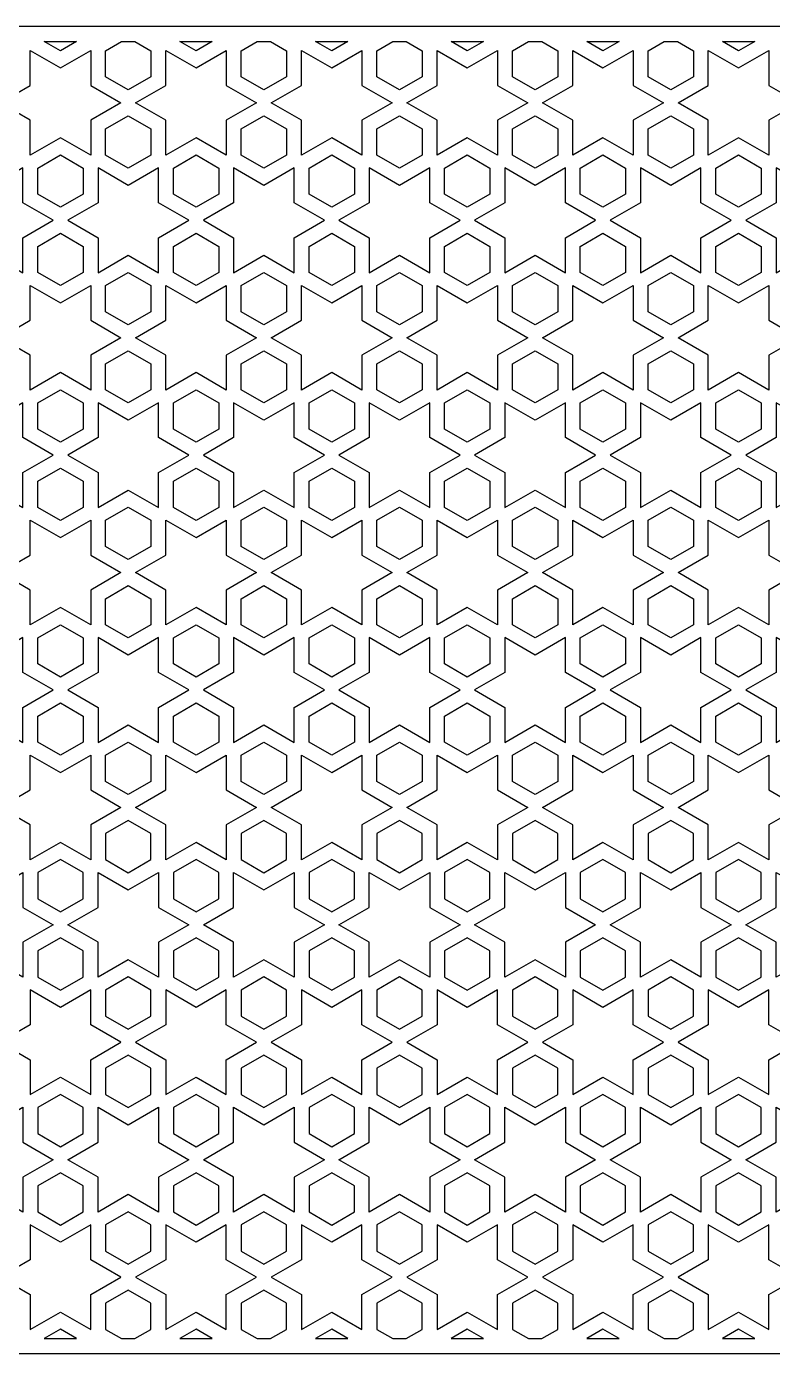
# Model space of a CAD drawing. Header units: millimetres. Extents: x 5583 to 9833, y 3199 to 4979.
# Drawn here: x 6662 to 7663, y 3199 to 4979 of the extents above; entities that cross this region are included whole.
import ezdxf

# ---------------------------------------------------------------- set-up
doc = ezdxf.new("R2010")
doc.units = ezdxf.units.MM
doc.layers.add('Layer 01', color=1, linetype='Continuous')

msp = doc.modelspace()

# ---------------------------------------------------------------- linework, layer by layer
at = {"layer": 'Layer 01'}
for points in [[(5583, 3199.1), (9833, 3199.1), (9833, 4979.1), (5583, 4979.1)], [(6729.2, 4959.1), (6707.6, 4946.6), (6686, 4959.1)], [(6807.6, 4959.1), (6828.9, 4946.7), (6828.9, 4911.7), (6798.6, 4894.1), (6768.2, 4911.7), (6768.2, 4946.7), (6789.6, 4959.1)], [(6911.1, 4959.1), (6889.5, 4946.6), (6867.9, 4959.1)], [(6989.4, 4959.1), (7010.8, 4946.7), (7010.8, 4911.7), (6980.5, 4894.1), (6950.1, 4911.7), (6950.1, 4946.7), (6971.5, 4959.1)], [(7093, 4959.1), (7071.4, 4946.6), (7049.8, 4959.1)], [(7171.3, 4959.1), (7192.7, 4946.7), (7192.7, 4911.7), (7162.3, 4894.1), (7132, 4911.7), (7132, 4946.7), (7153.4, 4959.1)], [(7274.9, 4959.1), (7253.3, 4946.6), (7231.7, 4959.1)], [(7353.2, 4959.1), (7374.6, 4946.7), (7374.6, 4911.7), (7344.2, 4894.1), (7313.9, 4911.7), (7313.9, 4946.7), (7335.3, 4959.1)], [(7456.8, 4959.1), (7435.2, 4946.6), (7413.6, 4959.1)], [(7535.1, 4959.1), (7556.5, 4946.7), (7556.5, 4911.7), (7526.1, 4894.1), (7495.7, 4911.7), (7495.7, 4946.7), (7517.1, 4959.1)], [(7638.7, 4959.1), (7617.1, 4946.6), (7595.5, 4959.1)], [(6707.6, 4829.9), (6667.1, 4806.4), (6667.1, 4853.3), (6626.5, 4876.7), (6667.1, 4900.1), (6667.1, 4947), (6707.6, 4923.5), (6748.2, 4947), (6748.2, 4900.1), (6788.8, 4876.7), (6748.2, 4853.3), (6748.2, 4806.4)], [(6889.5, 4829.9), (6848.9, 4806.4), (6848.9, 4853.3), (6808.4, 4876.7), (6848.9, 4900.1), (6848.9, 4947), (6889.5, 4923.5), (6930.1, 4947), (6930.1, 4900.1), (6970.6, 4876.7), (6930.1, 4853.3), (6930.1, 4806.4)], [(7071.4, 4829.9), (7030.8, 4806.4), (7030.8, 4853.3), (6990.3, 4876.7), (7030.8, 4900.1), (7030.8, 4947), (7071.4, 4923.5), (7112, 4947), (7112, 4900.1), (7152.5, 4876.7), (7112, 4853.3), (7112, 4806.4)], [(7253.3, 4829.9), (7212.7, 4806.4), (7212.7, 4853.3), (7172.2, 4876.7), (7212.7, 4900.1), (7212.7, 4947), (7253.3, 4923.5), (7293.9, 4947), (7293.9, 4900.1), (7334.4, 4876.7), (7293.9, 4853.3), (7293.9, 4806.4)], [(7435.2, 4829.9), (7394.6, 4806.4), (7394.6, 4853.3), (7354, 4876.7), (7394.6, 4900.1), (7394.6, 4947), (7435.2, 4923.5), (7475.7, 4947), (7475.7, 4900.1), (7516.3, 4876.7), (7475.7, 4853.3), (7475.7, 4806.4)], [(7617.1, 4829.9), (7576.5, 4806.4), (7576.5, 4853.3), (7535.9, 4876.7), (7576.5, 4900.1), (7576.5, 4947), (7617.1, 4923.5), (7657.6, 4947), (7657.6, 4900.1), (7698.2, 4876.7), (7657.6, 4853.3), (7657.6, 4806.4)], [(6798.6, 4789.1), (6768.2, 4806.6), (6768.2, 4841.7), (6798.6, 4859.3), (6828.9, 4841.7), (6828.9, 4806.6)], [(6980.5, 4789.1), (6950.1, 4806.6), (6950.1, 4841.7), (6980.5, 4859.3), (7010.8, 4841.7), (7010.8, 4806.6)], [(7162.3, 4789.1), (7132, 4806.6), (7132, 4841.7), (7162.3, 4859.3), (7192.7, 4841.7), (7192.7, 4806.6)], [(7344.2, 4789.1), (7313.9, 4806.6), (7313.9, 4841.7), (7344.2, 4859.3), (7374.6, 4841.7), (7374.6, 4806.6)], [(7526.1, 4789.1), (7495.7, 4806.6), (7495.7, 4841.7), (7526.1, 4859.3), (7556.5, 4841.7), (7556.5, 4806.6)], [(6707.6, 4806.8), (6738, 4789.2), (6738, 4754.1), (6707.6, 4736.6), (6677.2, 4754.1), (6677.2, 4789.2)], [(6889.5, 4806.8), (6919.9, 4789.2), (6919.9, 4754.1), (6889.5, 4736.6), (6859.1, 4754.1), (6859.1, 4789.2)], [(7071.4, 4806.8), (7101.8, 4789.2), (7101.8, 4754.1), (7071.4, 4736.6), (7041, 4754.1), (7041, 4789.2)], [(7253.3, 4806.8), (7283.7, 4789.2), (7283.7, 4754.1), (7253.3, 4736.6), (7222.9, 4754.1), (7222.9, 4789.2)], [(7435.2, 4806.8), (7465.6, 4789.2), (7465.6, 4754.1), (7435.2, 4736.6), (7404.8, 4754.1), (7404.8, 4789.2)], [(7617.1, 4806.8), (7647.4, 4789.2), (7647.4, 4754.1), (7617.1, 4736.6), (7586.7, 4754.1), (7586.7, 4789.2)], [(6657.2, 4789.4), (6616.7, 4766), (6576.1, 4789.4), (6576.1, 4742.6), (6535.5, 4719.2), (6576.1, 4695.8), (6576.1, 4648.9), (6616.7, 4672.3), (6657.2, 4648.9), (6657.2, 4695.8), (6697.8, 4719.2), (6657.2, 4742.6)], [(6839.1, 4789.4), (6798.6, 4766), (6758, 4789.4), (6758, 4742.6), (6717.4, 4719.2), (6758, 4695.8), (6758, 4648.9), (6798.6, 4672.3), (6839.1, 4648.9), (6839.1, 4695.8), (6879.7, 4719.2), (6839.1, 4742.6)], [(7021, 4789.4), (6980.5, 4766), (6939.9, 4789.4), (6939.9, 4742.6), (6899.3, 4719.2), (6939.9, 4695.8), (6939.9, 4648.9), (6980.5, 4672.3), (7021, 4648.9), (7021, 4695.8), (7061.6, 4719.2), (7021, 4742.6)], [(7202.9, 4789.4), (7162.3, 4766), (7121.8, 4789.4), (7121.8, 4742.6), (7081.2, 4719.2), (7121.8, 4695.8), (7121.8, 4648.9), (7162.3, 4672.3), (7202.9, 4648.9), (7202.9, 4695.8), (7243.5, 4719.2), (7202.9, 4742.6)], [(7384.8, 4789.4), (7344.2, 4766), (7303.7, 4789.4), (7303.7, 4742.6), (7263.1, 4719.2), (7303.7, 4695.8), (7303.7, 4648.9), (7344.2, 4672.3), (7384.8, 4648.9), (7384.8, 4695.8), (7425.4, 4719.2), (7384.8, 4742.6)], [(7566.7, 4789.4), (7526.1, 4766), (7485.6, 4789.4), (7485.6, 4742.6), (7445, 4719.2), (7485.6, 4695.8), (7485.6, 4648.9), (7526.1, 4672.3), (7566.7, 4648.9), (7566.7, 4695.8), (7607.3, 4719.2), (7566.7, 4742.6)], [(7748.6, 4789.4), (7708, 4766), (7667.4, 4789.4), (7667.4, 4742.6), (7626.9, 4719.2), (7667.4, 4695.8), (7667.4, 4648.9), (7708, 4672.3), (7748.6, 4648.9), (7748.6, 4695.8), (7789.1, 4719.2), (7748.6, 4742.6)], [(6707.6, 4701.7), (6738, 4684.2), (6738, 4649.1), (6707.6, 4631.6), (6677.2, 4649.1), (6677.2, 4684.2)], [(6889.5, 4631.6), (6859.1, 4649.1), (6859.1, 4684.2), (6889.5, 4701.7), (6919.9, 4684.2), (6919.9, 4649.1)], [(7071.4, 4631.6), (7041, 4649.1), (7041, 4684.2), (7071.4, 4701.7), (7101.8, 4684.2), (7101.8, 4649.1)], [(7253.3, 4631.6), (7222.9, 4649.1), (7222.9, 4684.2), (7253.3, 4701.7), (7283.7, 4684.2), (7283.7, 4649.1)], [(7435.2, 4701.7), (7465.6, 4684.2), (7465.6, 4649.1), (7435.2, 4631.6), (7404.8, 4649.1), (7404.8, 4684.2)], [(7617.1, 4631.6), (7586.7, 4649.1), (7586.7, 4684.2), (7617.1, 4701.7), (7647.4, 4684.2), (7647.4, 4649.1)], [(6798.6, 4649.2), (6828.9, 4631.7), (6828.9, 4596.6), (6798.6, 4579.1), (6768.2, 4596.6), (6768.2, 4631.7)], [(6980.5, 4649.2), (7010.8, 4631.7), (7010.8, 4596.6), (6980.5, 4579.1), (6950.1, 4596.6), (6950.1, 4631.7)], [(7162.3, 4649.2), (7192.7, 4631.7), (7192.7, 4596.6), (7162.3, 4579.1), (7132, 4596.6), (7132, 4631.7)], [(7344.2, 4649.2), (7374.6, 4631.7), (7374.6, 4596.6), (7344.2, 4579.1), (7313.9, 4596.6), (7313.9, 4631.7)], [(7526.1, 4649.2), (7556.5, 4631.7), (7556.5, 4596.6), (7526.1, 4579.1), (7495.7, 4596.6), (7495.7, 4631.7)], [(6707.6, 4514.8), (6667.1, 4491.4), (6667.1, 4538.2), (6626.5, 4561.7), (6667.1, 4585.1), (6667.1, 4631.9), (6707.6, 4608.5), (6748.2, 4631.9), (6748.2, 4585.1), (6788.8, 4561.7), (6748.2, 4538.2), (6748.2, 4491.4)], [(6889.5, 4514.8), (6848.9, 4491.4), (6848.9, 4538.2), (6808.4, 4561.7), (6848.9, 4585.1), (6848.9, 4631.9), (6889.5, 4608.5), (6930.1, 4631.9), (6930.1, 4585.1), (6970.6, 4561.7), (6930.1, 4538.2), (6930.1, 4491.4)], [(7071.4, 4514.8), (7030.8, 4491.4), (7030.8, 4538.2), (6990.3, 4561.7), (7030.8, 4585.1), (7030.8, 4631.9), (7071.4, 4608.5), (7112, 4631.9), (7112, 4585.1), (7152.5, 4561.7), (7112, 4538.2), (7112, 4491.4)], [(7253.3, 4514.8), (7212.7, 4491.4), (7212.7, 4538.2), (7172.2, 4561.7), (7212.7, 4585.1), (7212.7, 4631.9), (7253.3, 4608.5), (7293.9, 4631.9), (7293.9, 4585.1), (7334.4, 4561.7), (7293.9, 4538.2), (7293.9, 4491.4)], [(7435.2, 4514.8), (7394.6, 4491.4), (7394.6, 4538.2), (7354, 4561.7), (7394.6, 4585.1), (7394.6, 4631.9), (7435.2, 4608.5), (7475.7, 4631.9), (7475.7, 4585.1), (7516.3, 4561.7), (7475.7, 4538.2), (7475.7, 4491.4)], [(7617.1, 4514.8), (7576.5, 4491.4), (7576.5, 4538.2), (7535.9, 4561.7), (7576.5, 4585.1), (7576.5, 4631.9), (7617.1, 4608.5), (7657.6, 4631.9), (7657.6, 4585.1), (7698.2, 4561.7), (7657.6, 4538.2), (7657.6, 4491.4)], [(6798.6, 4474.1), (6768.2, 4491.6), (6768.2, 4526.7), (6798.6, 4544.2), (6828.9, 4526.7), (6828.9, 4491.6)], [(6980.5, 4474.1), (6950.1, 4491.6), (6950.1, 4526.7), (6980.5, 4544.2), (7010.8, 4526.7), (7010.8, 4491.6)], [(7162.3, 4474.1), (7132, 4491.6), (7132, 4526.7), (7162.3, 4544.2), (7192.7, 4526.7), (7192.7, 4491.6)], [(7344.2, 4474.1), (7313.9, 4491.6), (7313.9, 4526.7), (7344.2, 4544.2), (7374.6, 4526.7), (7374.6, 4491.6)], [(7526.1, 4474.1), (7495.7, 4491.6), (7495.7, 4526.7), (7526.1, 4544.2), (7556.5, 4526.7), (7556.5, 4491.6)], [(6707.6, 4491.7), (6738, 4474.2), (6738, 4439.1), (6707.6, 4421.6), (6677.2, 4439.1), (6677.2, 4474.2)], [(6889.5, 4491.7), (6919.9, 4474.2), (6919.9, 4439.1), (6889.5, 4421.6), (6859.1, 4439.1), (6859.1, 4474.2)], [(7071.4, 4491.7), (7101.8, 4474.2), (7101.8, 4439.1), (7071.4, 4421.6), (7041, 4439.1), (7041, 4474.2)], [(7253.3, 4491.7), (7283.7, 4474.2), (7283.7, 4439.1), (7253.3, 4421.6), (7222.9, 4439.1), (7222.9, 4474.2)], [(7435.2, 4421.6), (7404.8, 4439.1), (7404.8, 4474.2), (7435.2, 4491.7), (7465.6, 4474.2), (7465.6, 4439.1)], [(7617.1, 4491.7), (7647.4, 4474.2), (7647.4, 4439.1), (7617.1, 4421.6), (7586.7, 4439.1), (7586.7, 4474.2)], [(6657.2, 4474.4), (6616.7, 4451), (6576.1, 4474.4), (6576.1, 4427.6), (6535.5, 4404.1), (6576.1, 4380.7), (6576.1, 4333.9), (6616.7, 4357.3), (6657.2, 4333.9), (6657.2, 4380.7), (6697.8, 4404.1), (6657.2, 4427.6)], [(6839.1, 4474.4), (6798.6, 4451), (6758, 4474.4), (6758, 4427.6), (6717.4, 4404.1), (6758, 4380.7), (6758, 4333.9), (6798.6, 4357.3), (6839.1, 4333.9), (6839.1, 4380.7), (6879.7, 4404.1), (6839.1, 4427.6)], [(7021, 4474.4), (6980.5, 4451), (6939.9, 4474.4), (6939.9, 4427.6), (6899.3, 4404.1), (6939.9, 4380.7), (6939.9, 4333.9), (6980.5, 4357.3), (7021, 4333.9), (7021, 4380.7), (7061.6, 4404.1), (7021, 4427.6)], [(7202.9, 4474.4), (7162.3, 4451), (7121.8, 4474.4), (7121.8, 4427.6), (7081.2, 4404.1), (7121.8, 4380.7), (7121.8, 4333.9), (7162.3, 4357.3), (7202.9, 4333.9), (7202.9, 4380.7), (7243.5, 4404.1), (7202.9, 4427.6)], [(7384.8, 4474.4), (7344.2, 4451), (7303.7, 4474.4), (7303.7, 4427.6), (7263.1, 4404.1), (7303.7, 4380.7), (7303.7, 4333.9), (7344.2, 4357.3), (7384.8, 4333.9), (7384.8, 4380.7), (7425.4, 4404.1), (7384.8, 4427.6)], [(7566.7, 4474.4), (7526.1, 4451), (7485.6, 4474.4), (7485.6, 4427.6), (7445, 4404.1), (7485.6, 4380.7), (7485.6, 4333.9), (7526.1, 4357.3), (7566.7, 4333.9), (7566.7, 4380.7), (7607.3, 4404.1), (7566.7, 4427.6)], [(7748.6, 4474.4), (7708, 4451), (7667.4, 4474.4), (7667.4, 4427.6), (7626.9, 4404.1), (7667.4, 4380.7), (7667.4, 4333.9), (7708, 4357.3), (7748.6, 4333.9), (7748.6, 4380.7), (7789.1, 4404.1), (7748.6, 4427.6)], [(6707.6, 4386.7), (6738, 4369.2), (6738, 4334.1), (6707.6, 4316.5), (6677.2, 4334.1), (6677.2, 4369.2)], [(6889.5, 4316.5), (6859.1, 4334.1), (6859.1, 4369.2), (6889.5, 4386.7), (6919.9, 4369.2), (6919.9, 4334.1)], [(7071.4, 4316.5), (7041, 4334.1), (7041, 4369.2), (7071.4, 4386.7), (7101.8, 4369.2), (7101.8, 4334.1)], [(7253.3, 4316.5), (7222.9, 4334.1), (7222.9, 4369.2), (7253.3, 4386.7), (7283.7, 4369.2), (7283.7, 4334.1)], [(7435.2, 4386.7), (7465.6, 4369.2), (7465.6, 4334.1), (7435.2, 4316.5), (7404.8, 4334.1), (7404.8, 4369.2)], [(7617.1, 4316.5), (7586.7, 4334.1), (7586.7, 4369.2), (7617.1, 4386.7), (7647.4, 4369.2), (7647.4, 4334.1)], [(6798.6, 4334.2), (6828.9, 4316.7), (6828.9, 4281.6), (6798.6, 4264), (6768.2, 4281.6), (6768.2, 4316.7)], [(6980.5, 4334.2), (7010.8, 4316.7), (7010.8, 4281.6), (6980.5, 4264), (6950.1, 4281.6), (6950.1, 4316.7)], [(7162.3, 4334.2), (7192.7, 4316.7), (7192.7, 4281.6), (7162.3, 4264), (7132, 4281.6), (7132, 4316.7)], [(7344.2, 4334.2), (7374.6, 4316.7), (7374.6, 4281.6), (7344.2, 4264), (7313.9, 4281.6), (7313.9, 4316.7)], [(7526.1, 4334.2), (7556.5, 4316.7), (7556.5, 4281.6), (7526.1, 4264), (7495.7, 4281.6), (7495.7, 4316.7)], [(6707.6, 4199.8), (6667.1, 4176.3), (6667.1, 4223.2), (6626.5, 4246.6), (6667.1, 4270), (6667.1, 4316.9), (6707.6, 4293.5), (6748.2, 4316.9), (6748.2, 4270), (6788.8, 4246.6), (6748.2, 4223.2), (6748.2, 4176.3)], [(6889.5, 4293.5), (6930.1, 4316.9), (6930.1, 4270), (6970.6, 4246.6), (6930.1, 4223.2), (6930.1, 4176.3), (6889.5, 4199.8), (6848.9, 4176.3), (6848.9, 4223.2), (6808.4, 4246.6), (6848.9, 4270), (6848.9, 4316.9)], [(7071.4, 4199.8), (7030.8, 4176.3), (7030.8, 4223.2), (6990.3, 4246.6), (7030.8, 4270), (7030.8, 4316.9), (7071.4, 4293.5), (7112, 4316.9), (7112, 4270), (7152.5, 4246.6), (7112, 4223.2), (7112, 4176.3)], [(7253.3, 4199.8), (7212.7, 4176.3), (7212.7, 4223.2), (7172.2, 4246.6), (7212.7, 4270), (7212.7, 4316.9), (7253.3, 4293.5), (7293.9, 4316.9), (7293.9, 4270), (7334.4, 4246.6), (7293.9, 4223.2), (7293.9, 4176.3)], [(7435.2, 4199.8), (7394.6, 4176.3), (7394.6, 4223.2), (7354, 4246.6), (7394.6, 4270), (7394.6, 4316.9), (7435.2, 4293.5), (7475.7, 4316.9), (7475.7, 4270), (7516.3, 4246.6), (7475.7, 4223.2), (7475.7, 4176.3)], [(7617.1, 4293.5), (7657.6, 4316.9), (7657.6, 4270), (7698.2, 4246.6), (7657.6, 4223.2), (7657.6, 4176.3), (7617.1, 4199.8), (7576.5, 4176.3), (7576.5, 4223.2), (7535.9, 4246.6), (7576.5, 4270), (7576.5, 4316.9)], [(6798.6, 4159), (6768.2, 4176.6), (6768.2, 4211.6), (6798.6, 4229.2), (6828.9, 4211.6), (6828.9, 4176.6)], [(6980.5, 4159), (6950.1, 4176.6), (6950.1, 4211.6), (6980.5, 4229.2), (7010.8, 4211.6), (7010.8, 4176.6)], [(7162.3, 4159), (7132, 4176.6), (7132, 4211.6), (7162.3, 4229.2), (7192.7, 4211.6), (7192.7, 4176.6)], [(7344.2, 4159), (7313.9, 4176.6), (7313.9, 4211.6), (7344.2, 4229.2), (7374.6, 4211.6), (7374.6, 4176.6)], [(7526.1, 4159), (7495.7, 4176.6), (7495.7, 4211.6), (7526.1, 4229.2), (7556.5, 4211.6), (7556.5, 4176.6)], [(6707.6, 4106.5), (6677.2, 4124.1), (6677.2, 4159.1), (6707.6, 4176.7), (6738, 4159.1), (6738, 4124.1)], [(6889.5, 4106.5), (6859.1, 4124.1), (6859.1, 4159.1), (6889.5, 4176.7), (6919.9, 4159.1), (6919.9, 4124.1)], [(7071.4, 4176.7), (7101.8, 4159.1), (7101.8, 4124.1), (7071.4, 4106.5), (7041, 4124.1), (7041, 4159.1)], [(7253.3, 4176.7), (7283.7, 4159.1), (7283.7, 4124.1), (7253.3, 4106.5), (7222.9, 4124.1), (7222.9, 4159.1)], [(7435.2, 4176.7), (7465.6, 4159.1), (7465.6, 4124.1), (7435.2, 4106.5), (7404.8, 4124.1), (7404.8, 4159.1)], [(7617.1, 4106.5), (7586.7, 4124.1), (7586.7, 4159.1), (7617.1, 4176.7), (7647.4, 4159.1), (7647.4, 4124.1)], [(6657.2, 4159.4), (6616.7, 4135.9), (6576.1, 4159.4), (6576.1, 4112.5), (6535.5, 4089.1), (6576.1, 4065.7), (6576.1, 4018.8), (6616.7, 4042.2), (6657.2, 4018.8), (6657.2, 4065.7), (6697.8, 4089.1), (6657.2, 4112.5)], [(6839.1, 4159.4), (6798.6, 4135.9), (6758, 4159.4), (6758, 4112.5), (6717.4, 4089.1), (6758, 4065.7), (6758, 4018.8), (6798.6, 4042.2), (6839.1, 4018.8), (6839.1, 4065.7), (6879.7, 4089.1), (6839.1, 4112.5)], [(7021, 4159.4), (6980.5, 4135.9), (6939.9, 4159.4), (6939.9, 4112.5), (6899.3, 4089.1), (6939.9, 4065.7), (6939.9, 4018.8), (6980.5, 4042.2), (7021, 4018.8), (7021, 4065.7), (7061.6, 4089.1), (7021, 4112.5)], [(7202.9, 4159.4), (7162.3, 4135.9), (7121.8, 4159.4), (7121.8, 4112.5), (7081.2, 4089.1), (7121.8, 4065.7), (7121.8, 4018.8), (7162.3, 4042.2), (7202.9, 4018.8), (7202.9, 4065.7), (7243.5, 4089.1), (7202.9, 4112.5)], [(7384.8, 4159.4), (7344.2, 4135.9), (7303.7, 4159.4), (7303.7, 4112.5), (7263.1, 4089.1), (7303.7, 4065.7), (7303.7, 4018.8), (7344.2, 4042.2), (7384.8, 4018.8), (7384.8, 4065.7), (7425.4, 4089.1), (7384.8, 4112.5)], [(7566.7, 4159.4), (7526.1, 4135.9), (7485.6, 4159.4), (7485.6, 4112.5), (7445, 4089.1), (7485.6, 4065.7), (7485.6, 4018.8), (7526.1, 4042.2), (7566.7, 4018.8), (7566.7, 4065.7), (7607.3, 4089.1), (7566.7, 4112.5)], [(7748.6, 4159.4), (7708, 4135.9), (7667.4, 4159.4), (7667.4, 4112.5), (7626.9, 4089.1), (7667.4, 4065.7), (7667.4, 4018.8), (7708, 4042.2), (7748.6, 4018.8), (7748.6, 4065.7), (7789.1, 4089.1), (7748.6, 4112.5)], [(6707.6, 4071.7), (6738, 4054.1), (6738, 4019), (6707.6, 4001.5), (6677.2, 4019), (6677.2, 4054.1)], [(6889.5, 4001.5), (6859.1, 4019), (6859.1, 4054.1), (6889.5, 4071.7), (6919.9, 4054.1), (6919.9, 4019)], [(7071.4, 4001.5), (7041, 4019), (7041, 4054.1), (7071.4, 4071.7), (7101.8, 4054.1), (7101.8, 4019)], [(7253.3, 4001.5), (7222.9, 4019), (7222.9, 4054.1), (7253.3, 4071.7), (7283.7, 4054.1), (7283.7, 4019)], [(7435.2, 4071.7), (7465.6, 4054.1), (7465.6, 4019), (7435.2, 4001.5), (7404.8, 4019), (7404.8, 4054.1)], [(7617.1, 4001.5), (7586.7, 4019), (7586.7, 4054.1), (7617.1, 4071.7), (7647.4, 4054.1), (7647.4, 4019)], [(6798.6, 4019.2), (6828.9, 4001.6), (6828.9, 3966.5), (6798.6, 3949), (6768.2, 3966.5), (6768.2, 4001.6)], [(6980.5, 4019.2), (7010.8, 4001.6), (7010.8, 3966.5), (6980.5, 3949), (6950.1, 3966.5), (6950.1, 4001.6)], [(7162.3, 4019.2), (7192.7, 4001.6), (7192.7, 3966.5), (7162.3, 3949), (7132, 3966.5), (7132, 4001.6)], [(7344.2, 4019.2), (7374.6, 4001.6), (7374.6, 3966.5), (7344.2, 3949), (7313.9, 3966.5), (7313.9, 4001.6)], [(7526.1, 4019.2), (7556.5, 4001.6), (7556.5, 3966.5), (7526.1, 3949), (7495.7, 3966.5), (7495.7, 4001.6)], [(6707.6, 3978.4), (6748.2, 4001.8), (6748.2, 3955), (6788.8, 3931.6), (6748.2, 3908.2), (6748.2, 3861.3), (6707.6, 3884.7), (6667.1, 3861.3), (6667.1, 3908.2), (6626.5, 3931.6), (6667.1, 3955), (6667.1, 4001.8)], [(6970.6, 3931.6), (6930.1, 3908.2), (6930.1, 3861.3), (6889.5, 3884.7), (6848.9, 3861.3), (6848.9, 3908.2), (6808.4, 3931.6), (6848.9, 3955), (6848.9, 4001.8), (6889.5, 3978.4), (6930.1, 4001.8), (6930.1, 3955)], [(7152.5, 3931.6), (7112, 3908.2), (7112, 3861.3), (7071.4, 3884.7), (7030.8, 3861.3), (7030.8, 3908.2), (6990.3, 3931.6), (7030.8, 3955), (7030.8, 4001.8), (7071.4, 3978.4), (7112, 4001.8), (7112, 3955)], [(7172.2, 3931.6), (7212.7, 3955), (7212.7, 4001.8), (7253.3, 3978.4), (7293.9, 4001.8), (7293.9, 3955), (7334.4, 3931.6), (7293.9, 3908.2), (7293.9, 3861.3), (7253.3, 3884.7), (7212.7, 3861.3), (7212.7, 3908.2)], [(7435.2, 3978.4), (7475.7, 4001.8), (7475.7, 3955), (7516.3, 3931.6), (7475.7, 3908.2), (7475.7, 3861.3), (7435.2, 3884.7), (7394.6, 3861.3), (7394.6, 3908.2), (7354, 3931.6), (7394.6, 3955), (7394.6, 4001.8)], [(7535.9, 3931.6), (7576.5, 3955), (7576.5, 4001.8), (7617.1, 3978.4), (7657.6, 4001.8), (7657.6, 3955), (7698.2, 3931.6), (7657.6, 3908.2), (7657.6, 3861.3), (7617.1, 3884.7), (7576.5, 3861.3), (7576.5, 3908.2)], [(6798.6, 3844), (6828.9, 3861.5), (6828.9, 3896.6), (6798.6, 3914.1), (6768.2, 3896.6), (6768.2, 3861.5)], [(6980.5, 3844), (7010.8, 3861.5), (7010.8, 3896.6), (6980.5, 3914.1), (6950.1, 3896.6), (6950.1, 3861.5)], [(7162.3, 3844), (7192.7, 3861.5), (7192.7, 3896.6), (7162.3, 3914.1), (7132, 3896.6), (7132, 3861.5)], [(7344.2, 3844), (7374.6, 3861.5), (7374.6, 3896.6), (7344.2, 3914.1), (7313.9, 3896.6), (7313.9, 3861.5)], [(7526.1, 3844), (7556.5, 3861.5), (7556.5, 3896.6), (7526.1, 3914.1), (7495.7, 3896.6), (7495.7, 3861.5)], [(6707.6, 3791.5), (6738, 3809), (6738, 3844.1), (6707.6, 3861.6), (6677.2, 3844.1), (6677.2, 3809)], [(6889.5, 3861.6), (6859.1, 3844.1), (6859.1, 3809), (6889.5, 3791.5), (6919.9, 3809), (6919.9, 3844.1)], [(7071.4, 3861.6), (7041, 3844.1), (7041, 3809), (7071.4, 3791.5), (7101.8, 3809), (7101.8, 3844.1)], [(7253.3, 3861.6), (7222.9, 3844.1), (7222.9, 3809), (7253.3, 3791.5), (7283.7, 3809), (7283.7, 3844.1)], [(7435.2, 3791.5), (7465.6, 3809), (7465.6, 3844.1), (7435.2, 3861.6), (7404.8, 3844.1), (7404.8, 3809)], [(7617.1, 3861.6), (7586.7, 3844.1), (7586.7, 3809), (7617.1, 3791.5), (7647.4, 3809), (7647.4, 3844.1)], [(6657.2, 3703.8), (6616.7, 3727.2), (6576.1, 3703.8), (6576.1, 3750.6), (6535.5, 3774.1), (6576.1, 3797.5), (6576.1, 3844.3), (6616.7, 3820.9), (6657.2, 3844.3), (6657.2, 3797.5), (6697.8, 3774.1), (6657.2, 3750.6)], [(6839.1, 3703.8), (6798.6, 3727.2), (6758, 3703.8), (6758, 3750.6), (6717.4, 3774.1), (6758, 3797.5), (6758, 3844.3), (6798.6, 3820.9), (6839.1, 3844.3), (6839.1, 3797.5), (6879.7, 3774.1), (6839.1, 3750.6)], [(7021, 3703.8), (6980.5, 3727.2), (6939.9, 3703.8), (6939.9, 3750.6), (6899.3, 3774.1), (6939.9, 3797.5), (6939.9, 3844.3), (6980.5, 3820.9), (7021, 3844.3), (7021, 3797.5), (7061.6, 3774.1), (7021, 3750.6)], [(7202.9, 3703.8), (7162.3, 3727.2), (7121.8, 3703.8), (7121.8, 3750.6), (7081.2, 3774.1), (7121.8, 3797.5), (7121.8, 3844.3), (7162.3, 3820.9), (7202.9, 3844.3), (7202.9, 3797.5), (7243.5, 3774.1), (7202.9, 3750.6)], [(7384.8, 3703.8), (7344.2, 3727.2), (7303.7, 3703.8), (7303.7, 3750.6), (7263.1, 3774.1), (7303.7, 3797.5), (7303.7, 3844.3), (7344.2, 3820.9), (7384.8, 3844.3), (7384.8, 3797.5), (7425.4, 3774.1), (7384.8, 3750.6)], [(7566.7, 3703.8), (7526.1, 3727.2), (7485.6, 3703.8), (7485.6, 3750.6), (7445, 3774.1), (7485.6, 3797.5), (7485.6, 3844.3), (7526.1, 3820.9), (7566.7, 3844.3), (7566.7, 3797.5), (7607.3, 3774.1), (7566.7, 3750.6)], [(7748.6, 3703.8), (7708, 3727.2), (7667.4, 3703.8), (7667.4, 3750.6), (7626.9, 3774.1), (7667.4, 3797.5), (7667.4, 3844.3), (7708, 3820.9), (7748.6, 3844.3), (7748.6, 3797.5), (7789.1, 3774.1), (7748.6, 3750.6)], [(6707.6, 3756.6), (6677.2, 3739.1), (6677.2, 3704), (6707.6, 3686.5), (6738, 3704), (6738, 3739.1)], [(6889.5, 3756.6), (6859.1, 3739.1), (6859.1, 3704), (6889.5, 3686.5), (6919.9, 3704), (6919.9, 3739.1)], [(7071.4, 3686.5), (7101.8, 3704), (7101.8, 3739.1), (7071.4, 3756.6), (7041, 3739.1), (7041, 3704)], [(7253.3, 3686.5), (7283.7, 3704), (7283.7, 3739.1), (7253.3, 3756.6), (7222.9, 3739.1), (7222.9, 3704)], [(7435.2, 3686.5), (7465.6, 3704), (7465.6, 3739.1), (7435.2, 3756.6), (7404.8, 3739.1), (7404.8, 3704)], [(7617.1, 3756.6), (7586.7, 3739.1), (7586.7, 3704), (7617.1, 3686.5), (7647.4, 3704), (7647.4, 3739.1)], [(6798.6, 3704.1), (6768.2, 3686.6), (6768.2, 3651.5), (6798.6, 3634), (6828.9, 3651.5), (6828.9, 3686.6)], [(6980.5, 3704.1), (6950.1, 3686.6), (6950.1, 3651.5), (6980.5, 3634), (7010.8, 3651.5), (7010.8, 3686.6)], [(7162.3, 3704.1), (7132, 3686.6), (7132, 3651.5), (7162.3, 3634), (7192.7, 3651.5), (7192.7, 3686.6)], [(7344.2, 3704.1), (7313.9, 3686.6), (7313.9, 3651.5), (7344.2, 3634), (7374.6, 3651.5), (7374.6, 3686.6)], [(7526.1, 3704.1), (7495.7, 3686.6), (7495.7, 3651.5), (7526.1, 3634), (7556.5, 3651.5), (7556.5, 3686.6)], [(6707.6, 3663.4), (6667.1, 3686.8), (6667.1, 3640), (6626.5, 3616.5), (6667.1, 3593.1), (6667.1, 3546.3), (6707.6, 3569.7), (6748.2, 3546.3), (6748.2, 3593.1), (6788.8, 3616.5), (6748.2, 3640), (6748.2, 3686.8)], [(6889.5, 3569.7), (6930.1, 3546.3), (6930.1, 3593.1), (6970.6, 3616.5), (6930.1, 3640), (6930.1, 3686.8), (6889.5, 3663.4), (6848.9, 3686.8), (6848.9, 3640), (6808.4, 3616.5), (6848.9, 3593.1), (6848.9, 3546.3)], [(7071.4, 3663.4), (7030.8, 3686.8), (7030.8, 3640), (6990.3, 3616.5), (7030.8, 3593.1), (7030.8, 3546.3), (7071.4, 3569.7), (7112, 3546.3), (7112, 3593.1), (7152.5, 3616.5), (7112, 3640), (7112, 3686.8)], [(7253.3, 3663.4), (7212.7, 3686.8), (7212.7, 3640), (7172.2, 3616.5), (7212.7, 3593.1), (7212.7, 3546.3), (7253.3, 3569.7), (7293.9, 3546.3), (7293.9, 3593.1), (7334.4, 3616.5), (7293.9, 3640), (7293.9, 3686.8)], [(7435.2, 3663.4), (7394.6, 3686.8), (7394.6, 3640), (7354, 3616.5), (7394.6, 3593.1), (7394.6, 3546.3), (7435.2, 3569.7), (7475.7, 3546.3), (7475.7, 3593.1), (7516.3, 3616.5), (7475.7, 3640), (7475.7, 3686.8)], [(7617.1, 3569.7), (7657.6, 3546.3), (7657.6, 3593.1), (7698.2, 3616.5), (7657.6, 3640), (7657.6, 3686.8), (7617.1, 3663.4), (7576.5, 3686.8), (7576.5, 3640), (7535.9, 3616.5), (7576.5, 3593.1), (7576.5, 3546.3)], [(6798.6, 3528.9), (6828.9, 3546.5), (6828.9, 3581.6), (6798.6, 3599.1), (6768.2, 3581.6), (6768.2, 3546.5)], [(6980.5, 3528.9), (7010.8, 3546.5), (7010.8, 3581.6), (6980.5, 3599.1), (6950.1, 3581.6), (6950.1, 3546.5)], [(7162.3, 3528.9), (7192.7, 3546.5), (7192.7, 3581.6), (7162.3, 3599.1), (7132, 3581.6), (7132, 3546.5)], [(7344.2, 3528.9), (7374.6, 3546.5), (7374.6, 3581.6), (7344.2, 3599.1), (7313.9, 3581.6), (7313.9, 3546.5)], [(7526.1, 3528.9), (7556.5, 3546.5), (7556.5, 3581.6), (7526.1, 3599.1), (7495.7, 3581.6), (7495.7, 3546.5)], [(6707.6, 3476.4), (6738, 3494), (6738, 3529.1), (6707.6, 3546.6), (6677.2, 3529.1), (6677.2, 3494)], [(6889.5, 3546.6), (6859.1, 3529.1), (6859.1, 3494), (6889.5, 3476.4), (6919.9, 3494), (6919.9, 3529.1)], [(7071.4, 3546.6), (7041, 3529.1), (7041, 3494), (7071.4, 3476.4), (7101.8, 3494), (7101.8, 3529.1)], [(7253.3, 3546.6), (7222.9, 3529.1), (7222.9, 3494), (7253.3, 3476.4), (7283.7, 3494), (7283.7, 3529.1)], [(7435.2, 3476.4), (7465.6, 3494), (7465.6, 3529.1), (7435.2, 3546.6), (7404.8, 3529.1), (7404.8, 3494)], [(7617.1, 3546.6), (7586.7, 3529.1), (7586.7, 3494), (7617.1, 3476.4), (7647.4, 3494), (7647.4, 3529.1)], [(6657.2, 3388.7), (6616.7, 3412.2), (6576.1, 3388.7), (6576.1, 3435.6), (6535.5, 3459), (6576.1, 3482.4), (6576.1, 3529.3), (6616.7, 3505.9), (6657.2, 3529.3), (6657.2, 3482.4), (6697.8, 3459), (6657.2, 3435.6)], [(6839.1, 3388.7), (6798.6, 3412.2), (6758, 3388.7), (6758, 3435.6), (6717.4, 3459), (6758, 3482.4), (6758, 3529.3), (6798.6, 3505.9), (6839.1, 3529.3), (6839.1, 3482.4), (6879.7, 3459), (6839.1, 3435.6)], [(7021, 3388.7), (6980.5, 3412.2), (6939.9, 3388.7), (6939.9, 3435.6), (6899.3, 3459), (6939.9, 3482.4), (6939.9, 3529.3), (6980.5, 3505.9), (7021, 3529.3), (7021, 3482.4), (7061.6, 3459), (7021, 3435.6)], [(7202.9, 3388.7), (7162.3, 3412.2), (7121.8, 3388.7), (7121.8, 3435.6), (7081.2, 3459), (7121.8, 3482.4), (7121.8, 3529.3), (7162.3, 3505.9), (7202.9, 3529.3), (7202.9, 3482.4), (7243.5, 3459), (7202.9, 3435.6)], [(7384.8, 3388.7), (7344.2, 3412.2), (7303.7, 3388.7), (7303.7, 3435.6), (7263.1, 3459), (7303.7, 3482.4), (7303.7, 3529.3), (7344.2, 3505.9), (7384.8, 3529.3), (7384.8, 3482.4), (7425.4, 3459), (7384.8, 3435.6)], [(7566.7, 3388.7), (7526.1, 3412.2), (7485.6, 3388.7), (7485.6, 3435.6), (7445, 3459), (7485.6, 3482.4), (7485.6, 3529.3), (7526.1, 3505.9), (7566.7, 3529.3), (7566.7, 3482.4), (7607.3, 3459), (7566.7, 3435.6)], [(7748.6, 3388.7), (7708, 3412.2), (7667.4, 3388.7), (7667.4, 3435.6), (7626.9, 3459), (7667.4, 3482.4), (7667.4, 3529.3), (7708, 3505.9), (7748.6, 3529.3), (7748.6, 3482.4), (7789.1, 3459), (7748.6, 3435.6)], [(6707.6, 3441.6), (6677.2, 3424), (6677.2, 3389), (6707.6, 3371.4), (6738, 3389), (6738, 3424)], [(6889.5, 3371.4), (6919.9, 3389), (6919.9, 3424), (6889.5, 3441.6), (6859.1, 3424), (6859.1, 3389)], [(7071.4, 3371.4), (7101.8, 3389), (7101.8, 3424), (7071.4, 3441.6), (7041, 3424), (7041, 3389)], [(7253.3, 3371.4), (7283.7, 3389), (7283.7, 3424), (7253.3, 3441.6), (7222.9, 3424), (7222.9, 3389)], [(7435.2, 3441.6), (7404.8, 3424), (7404.8, 3389), (7435.2, 3371.4), (7465.6, 3389), (7465.6, 3424)], [(7617.1, 3371.4), (7647.4, 3389), (7647.4, 3424), (7617.1, 3441.6), (7586.7, 3424), (7586.7, 3389)], [(6798.6, 3389.1), (6768.2, 3371.5), (6768.2, 3336.5), (6798.6, 3318.9), (6828.9, 3336.5), (6828.9, 3371.5)], [(6980.5, 3389.1), (6950.1, 3371.5), (6950.1, 3336.5), (6980.5, 3318.9), (7010.8, 3336.5), (7010.8, 3371.5)], [(7162.3, 3389.1), (7132, 3371.5), (7132, 3336.5), (7162.3, 3318.9), (7192.7, 3336.5), (7192.7, 3371.5)], [(7344.2, 3389.1), (7313.9, 3371.5), (7313.9, 3336.5), (7344.2, 3318.9), (7374.6, 3336.5), (7374.6, 3371.5)], [(7526.1, 3389.1), (7495.7, 3371.5), (7495.7, 3336.5), (7526.1, 3318.9), (7556.5, 3336.5), (7556.5, 3371.5)], [(6707.6, 3348.3), (6667.1, 3371.8), (6667.1, 3324.9), (6626.5, 3301.5), (6667.1, 3278.1), (6667.1, 3231.2), (6707.6, 3254.6), (6748.2, 3231.2), (6748.2, 3278.1), (6788.8, 3301.5), (6748.2, 3324.9), (6748.2, 3371.8)], [(6889.5, 3348.3), (6848.9, 3371.8), (6848.9, 3324.9), (6808.4, 3301.5), (6848.9, 3278.1), (6848.9, 3231.2), (6889.5, 3254.6), (6930.1, 3231.2), (6930.1, 3278.1), (6970.6, 3301.5), (6930.1, 3324.9), (6930.1, 3371.8)], [(7071.4, 3348.3), (7030.8, 3371.8), (7030.8, 3324.9), (6990.3, 3301.5), (7030.8, 3278.1), (7030.8, 3231.2), (7071.4, 3254.6), (7112, 3231.2), (7112, 3278.1), (7152.5, 3301.5), (7112, 3324.9), (7112, 3371.8)], [(7253.3, 3348.3), (7212.7, 3371.8), (7212.7, 3324.9), (7172.2, 3301.5), (7212.7, 3278.1), (7212.7, 3231.2), (7253.3, 3254.6), (7293.9, 3231.2), (7293.9, 3278.1), (7334.4, 3301.5), (7293.9, 3324.9), (7293.9, 3371.8)], [(7435.2, 3348.3), (7394.6, 3371.8), (7394.6, 3324.9), (7354, 3301.5), (7394.6, 3278.1), (7394.6, 3231.2), (7435.2, 3254.6), (7475.7, 3231.2), (7475.7, 3278.1), (7516.3, 3301.5), (7475.7, 3324.9), (7475.7, 3371.8)], [(7617.1, 3348.3), (7576.5, 3371.8), (7576.5, 3324.9), (7535.9, 3301.5), (7576.5, 3278.1), (7576.5, 3231.2), (7617.1, 3254.6), (7657.6, 3231.2), (7657.6, 3278.1), (7698.2, 3301.5), (7657.6, 3324.9), (7657.6, 3371.8)], [(6807.6, 3219.1), (6828.9, 3231.4), (6828.9, 3266.5), (6798.6, 3284.1), (6768.2, 3266.5), (6768.2, 3231.4), (6789.6, 3219.1)], [(6989.4, 3219.1), (7010.8, 3231.4), (7010.8, 3266.5), (6980.5, 3284.1), (6950.1, 3266.5), (6950.1, 3231.4), (6971.5, 3219.1)], [(7171.3, 3219.1), (7192.7, 3231.4), (7192.7, 3266.5), (7162.3, 3284.1), (7132, 3266.5), (7132, 3231.4), (7153.4, 3219.1)], [(7353.2, 3219.1), (7374.6, 3231.4), (7374.6, 3266.5), (7344.2, 3284.1), (7313.9, 3266.5), (7313.9, 3231.4), (7335.3, 3219.1)], [(7535.1, 3219.1), (7556.5, 3231.4), (7556.5, 3266.5), (7526.1, 3284.1), (7495.7, 3266.5), (7495.7, 3231.4), (7517.1, 3219.1)], [(6729.2, 3219.1), (6707.6, 3231.6), (6686, 3219.1)], [(6911.1, 3219.1), (6889.5, 3231.6), (6867.9, 3219.1)], [(7093, 3219.1), (7071.4, 3231.6), (7049.8, 3219.1)], [(7274.9, 3219.1), (7253.3, 3231.6), (7231.7, 3219.1)], [(7456.8, 3219.1), (7435.2, 3231.6), (7413.6, 3219.1)], [(7638.7, 3219.1), (7617.1, 3231.6), (7595.5, 3219.1)]]:
    msp.add_lwpolyline(points, close=True, dxfattribs=at)

doc.saveas('drawing.dxf')
